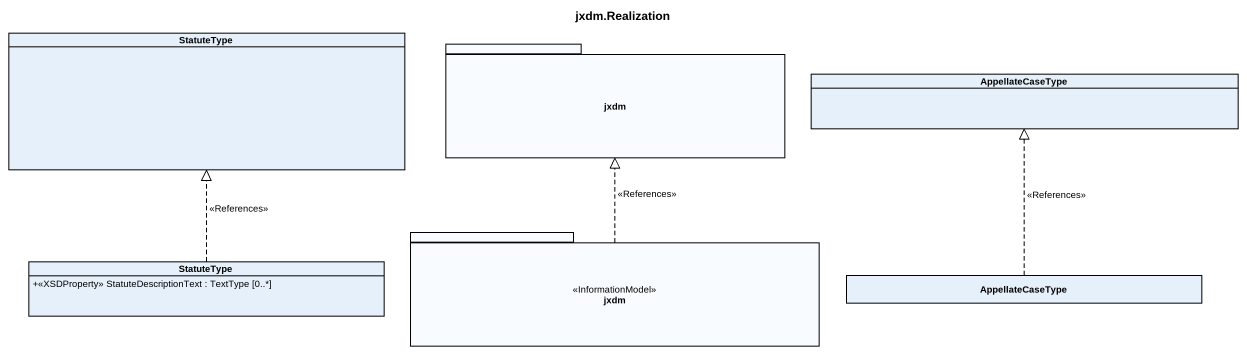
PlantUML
@startuml
title jxdm.Realization
hide circle
hide empty members
skinparam classAttributeIconSize 0
class StatuteType
package jxdm {
}
class AppellateCaseType
package "jxdm" as jxdm_2 <<InformationModel>> {
}
class "StatuteType" as StatuteType_2 {
  +<<XSDProperty>> StatuteDescriptionText : TextType [0..*]
}
class "AppellateCaseType" as AppellateCaseType_2
jxdm_2 .up.|> jxdm : <<References>>
StatuteType_2 .up.|> StatuteType : <<References>>
AppellateCaseType_2 .up.|> AppellateCaseType : <<References>>
@enduml
